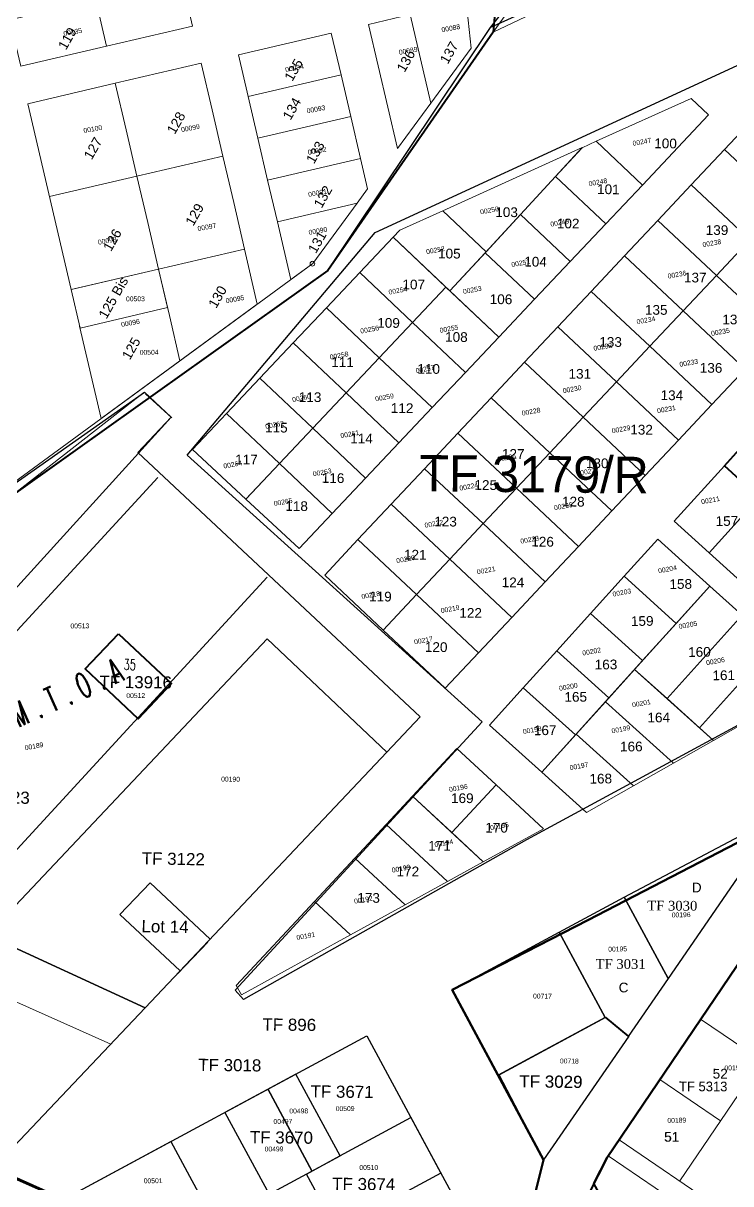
# Model space of a CAD drawing. Header units: metres. Extents: x 251686 to 255059, y 1627526 to 1631912.
# Drawn here: x 253176 to 253321.8, y 1629820.9 to 1630060 of the extents above; entities that cross this region are included whole.
import ezdxf
from ezdxf.enums import TextEntityAlignment as Align

# ---------------------------------------------------------------- set-up
doc = ezdxf.new("R2010")
doc.units = ezdxf.units.M
doc.header["$MEASUREMENT"] = 0
for name, color, linetype, lineweight in [('11', 7, 'Continuous', 0), ('ASSIETTE IMMAT', 7, 'Continuous', 0), ('Numero_TF', 7, 'Continuous', 0), ('Numéro_TF', 7, 'Continuous', 0)]:
    doc.layers.add(name, color=color, linetype=linetype, lineweight=lineweight)
for name, color, linetype in [('historique_numero_parcelle', 7, 'Continuous'), ('limites_parcelles', 7, 'Continuous'), ('limites_sections', 7, 'Continuous'), ('limites_tf', 7, 'Continuous'), ('numero_lot', 7, 'Continuous'), ('numero_parcelle', 7, 'Continuous'), ('toponymie', 7, 'Continuous')]:
    doc.layers.add(name, color=color, linetype=linetype)
doc.styles.get("Standard").update_dxf_attribs({"font": 'txt.shx'})
doc.styles.add('Style-Arial', font='arial.ttf')
doc.styles.add('Style-FANCY', font='times.ttf')
doc.styles.add('Style-ITALICS', font='ITALICS.shx')
doc.styles.add('Style-STANDARD', font='STANDARD.shx')
doc.styles.add('Style-txt', font='txt.shx')
doc.styles.add('Styledgn000', font='dgn000.shx')
doc.styles.add('Styledgn002', font='dgn002.shx')

msp = doc.modelspace()

# ---------------------------------------------------------------- linework, layer by layer
at = {"layer": '11', "color": 5, "linetype": 'Continuous', "lineweight": 13}
msp.add_circle((253235.620547, 1630010.455543), 0.4911520775107352, dxfattribs=at)
at = {"layer": 'ASSIETTE IMMAT', "color": 2, "linetype": 'Continuous', "lineweight": 40}
msp.add_polyline3d([(253338.304982, 1630212.02092, 0.556061), (253281.716049, 1630158.445014, 0.754712), (253272.825884, 1630058.162576, 1.321799), (253238.773127, 1630009.063863, 1.539682), (253173.608723, 1629962.604017, 1.679567), (253084.705592, 1629865.608947, 2.066469), (253052.295758, 1629847.292297, 2.108097), (253034.121912, 1629832.139257, 2.159918), (253017.239594, 1629997.641186, 1.160524), (253130.3778, 1629983.16094, 1.472659), (253107.126834, 1630079.575336, 0.863457), (253106.111783, 1630094.938639, 0.771796), (253095.888219, 1630135.180783, 0.516479), (253051.328657, 1630189.868554, 0.107802), (253064.47615, 1630192.480191, 0.119025)], dxfattribs=at)
at = {"layer": 'limites_parcelles', "color": 7, "linetype": 'Continuous', "lineweight": 0}
for p, q in [((253267.273509, 1630064.430686), (253268.34979, 1630054.849361)), ((253220.378114, 1630053.505569), (253239.510394, 1630057.969606)), ((253239.510394, 1630057.969606), (253241.520896, 1630049.355592)), ((253222.377941, 1630044.897622), (253220.378114, 1630053.505569)), ((253195.021598, 1630047.607687), (253212.716954, 1630051.730292)), ((253212.716954, 1630051.730292), (253214.945939, 1630042.158814)), ((253177.003442, 1630043.409878), (253195.021598, 1630047.607687)), ((253195.021598, 1630047.607687), (253197.250583, 1630038.03621)), ((253222.377941, 1630044.897622), (253241.520896, 1630049.355592)), ((253241.520896, 1630049.355592), (253243.520723, 1630040.747644)), ((253224.388444, 1630036.283607), (253222.377941, 1630044.897622)), ((253185.915447, 1630005.140867), (253177.003442, 1630043.409878)), ((253214.945939, 1630042.158814), (253217.180991, 1630032.598012)), ((253243.520723, 1630040.747644), (253224.388444, 1630036.283607)), ((253199.485635, 1630028.475407), (253197.250583, 1630038.03621)), ((253217.180991, 1630032.598012), (253199.485635, 1630028.475407)), ((253217.180991, 1630032.598012), (253219.409976, 1630023.026535)), ((253181.459525, 1630024.275025), (253199.485635, 1630028.475407)), ((253201.703945, 1630018.909997), (253199.485635, 1630028.475407)), ((253219.409976, 1630023.026535), (253221.628286, 1630013.461125)), ((253203.93293, 1630009.33852), (253201.703945, 1630018.909997)), ((253221.628286, 1630013.461125), (253203.93293, 1630009.33852)), ((253221.628286, 1630013.461125), (253224.269509, 1630002.130011)), ((253235.690934, 1630010.496408), (253172.277123, 1629964.029041)), ((253186.237574, 1630005.215916), (253203.93293, 1630009.33852)), ((253206.161915, 1629999.767043), (253203.93293, 1630009.33852)), ((253224.269509, 1630002.130011), (253208.338526, 1629990.451309)), ((253208.338526, 1629990.451309), (253206.161915, 1629999.767043)), ((253192.100161, 1629978.555075, 1e-06), (253187.677273, 1629997.575972, 1e-06)), ((253208.338526, 1629990.451309), (253192.390801, 1629978.767998)), ((253206.675873, 1629978.698332), (253201.20664, 1629983.652689)), ((253201.215567, 1629983.643936), (253206.497525, 1629978.853758)), ((253206.496475, 1629978.860624), (253127.886436, 1629892.200265)), ((253130.553653, 1629886.842138), (253203.810781, 1629966.401656)), ((253226.323021, 1629945.861268), (253159.967573, 1629873.79749)), ((253351.245505, 1629907.567313), (253296.362167, 1629826.354781)), ((253296.372167, 1629826.354745), (253347.873478, 1629902.576446)), ((253102.688868, 1629890.3186), (253194.123457, 1629849.715469)), ((253214.069077, 1629870.681406), (253207.841423, 1629864.192306)), ((253336.522301, 1629858.751111), (253311.277793, 1629821.51194)), ((253315.582111, 1629854.855629), (253328.112491, 1629846.345369)), ((253307.155291, 1629842.446949), (253319.695645, 1629833.929653)), ((253298.818243, 1629829.974944), (253323.656552, 1629813.107228)), ((253296.352167, 1629826.354817), (253298.071319, 1629828.888632)), ((253296.362167, 1629826.354781), (253239.806202, 1629716.698098)), ((253293.602848, 1629821.004701), (253296.372167, 1629826.354745)), ((253296.54336, 1629826.68513), (253342.052198, 1629795.789752)), ((253343.584338, 1629729.853795), (253293.602848, 1629821.004701))]:
    msp.add_line(p, q, dxfattribs=at)
at = {"layer": 'limites_parcelles', "color": 7, "linetype": 'Continuous', "lineweight": 0, "elevation": 1e-06, "flags": 128}
msp.add_lwpolyline([(253298.070505, 1630074.338441), (253276.831672, 1630074.508682), (253276.145328, 1630062.721394), (253272.828544, 1630058.154865), (253298.038106, 1630070.137472), (253298.070505, 1630074.338441)], close=True, dxfattribs=at)
at = {"layer": 'limites_parcelles', "color": 7, "linetype": 'Continuous', "lineweight": 0, "flags": 128}
for points in [[(253208.717299, 1630068.946187), (253210.935609, 1630059.380777), (253193.240253, 1630055.258172), (253191.011269, 1630064.829649)], [(253193.240253, 1630055.258172), (253175.544897, 1630051.135567), (253173.315913, 1630060.707045), (253191.011269, 1630064.829649)], [(253255.768826, 1630061.750779), (253260.017529, 1630043.531802), (253253.118662, 1630034.176785), (253247.160879, 1630059.750951), (253255.768826, 1630061.750779)], [(253268.346505, 1630054.856325), (253260.017529, 1630043.531802)], [(253243.520723, 1630040.747644), (253245.531226, 1630032.133629), (253226.388271, 1630027.67566), (253224.388444, 1630036.283607)], [(253245.531226, 1630032.133629), (253246.989569, 1630025.853099), (253244.813954, 1630022.894962), (253228.398774, 1630019.061645), (253226.388271, 1630027.67566)], [(253244.813954, 1630022.894962), (253235.690934, 1630010.496408), (253231.164635, 1630007.179493), (253228.398774, 1630019.061645)]]:
    msp.add_lwpolyline(points, dxfattribs=at)
for points in [[(253294.077443, 1630035.663531), (253291.184585, 1630034.354006), (253285.722744, 1630028.439237), (253296.061272, 1630018.671255), (253303.607304, 1630026.659844), (253294.077443, 1630035.663531)], [(253262.462909, 1630021.364936), (253271.398278, 1630012.923731), (253263.942324, 1630004.847221), (253252.237669, 1630015.906011), (253253.620393, 1630017.368218), (253262.462909, 1630021.364936)], [(253221.965655, 1629962.050573), (253228.824322, 1629969.310561), (253239.716306, 1629959.020063), (253232.859638, 1629951.761076), (253221.892722, 1629961.97351), (253221.965655, 1629962.050573)]]:
    msp.add_lwpolyline(points, close=True, dxfattribs=at)
at = {"layer": 'limites_parcelles', "color": 7, "linetype": 'Continuous', "lineweight": 0, "extrusion": (0.2721658052046496, -0.2759108878029878, 0.9218454081184502), "elevation": -380817.680723, "flags": 128}
msp.add_lwpolyline([(1324929.55235, 905813.367518), (1324895.0981, 905817.7016), (1324807.51826, 905813.367518)], dxfattribs=at)
at = {"layer": 'limites_parcelles', "color": 7, "linetype": 'Continuous', "lineweight": 0}
for points in [[(253313.635732, 1630044.507602), (253317.245709, 1630041.097751), (253303.607304, 1630026.659844), (253294.077443, 1630035.663531)], [(253327.388555, 1630041.279602), (253339.433437, 1630029.960109), (253332.569809, 1630022.655117), (253320.523927, 1630033.974609)], [(253291.185583, 1630034.356007), (253262.462909, 1630021.364936), (253271.398278, 1630012.923731)], [(253320.523927, 1630033.974609), (253332.569809, 1630022.655117), (253325.705182, 1630015.350123), (253313.6593, 1630026.668616)], [(253285.722744, 1630028.439237), (253296.061272, 1630018.671255), (253288.715057, 1630010.892842), (253278.464602, 1630020.5779)], [(253313.6593, 1630026.668616), (253325.705182, 1630015.350123), (253318.840554, 1630008.04513), (253306.795671, 1630019.364623)], [(253278.464602, 1630020.5779), (253288.715057, 1630010.892842), (253281.367842, 1630003.115427), (253271.20646, 1630012.715563)], [(253306.795671, 1630019.364623), (253318.840554, 1630008.04513), (253311.975926, 1630000.740137), (253299.930043, 1630012.059629)], [(253252.237669, 1630015.906011), (253263.123648, 1630005.621507), (253256.263982, 1629998.359518), (253245.373999, 1630008.649019)], [(253325.705182, 1630015.350123), (253338.466652, 1630003.357255), (253331.602024, 1629996.052262), (253318.840554, 1630008.04513)], [(253271.20646, 1630012.715563), (253281.367842, 1630003.115427), (253274.014632, 1629995.331007), (253263.942324, 1630004.847221)], [(253299.930043, 1630012.059629), (253311.975926, 1630000.740137), (253305.114296, 1629993.438146), (253293.069413, 1630004.757639)], [(253203.933323, 1630009.336831), (253205.781423, 1630001.400915), (253187.763546, 1629997.204951), (253185.915447, 1630005.140867)], [(253245.373999, 1630008.649019), (253256.263982, 1629998.359518), (253249.404317, 1629991.097529), (253238.51033, 1630001.391026)], [(253318.840554, 1630008.04513), (253331.602024, 1629996.052262), (253324.737397, 1629988.747269), (253311.975926, 1630000.740137)], [(253263.123648, 1630005.621507), (253256.263982, 1629998.359518), (253267.155967, 1629988.069019), (253274.014632, 1629995.331007)], [(253293.069413, 1630004.757639), (253305.114296, 1629993.438146), (253298.243674, 1629986.126148), (253286.197791, 1629997.44564)], [(253238.51033, 1630001.391026), (253249.404317, 1629991.097529), (253242.543652, 1629983.835539), (253231.645662, 1629994.132033)], [(253311.975926, 1630000.740137), (253324.737397, 1629988.747269), (253317.876766, 1629981.445279), (253305.114296, 1629993.438146)], [(253256.263982, 1629998.359518), (253267.155967, 1629988.069019), (253260.296301, 1629980.80703), (253249.404317, 1629991.097529)], [(253286.197791, 1629997.44564), (253298.243674, 1629986.126148), (253291.378047, 1629978.820153), (253279.333164, 1629990.139647)], [(253231.645662, 1629994.132033), (253242.543652, 1629983.835539), (253235.683986, 1629976.57355), (253224.780993, 1629986.87404)], [(253305.114296, 1629993.438146), (253317.875766, 1629981.445278), (253311.005145, 1629974.13328), (253298.243674, 1629986.126148)], [(253249.404317, 1629991.097529), (253260.296301, 1629980.80703), (253253.435636, 1629973.54504), (253242.543652, 1629983.835539)], [(253279.333164, 1629990.139647), (253291.378047, 1629978.820153), (253284.514419, 1629971.515161), (253272.468536, 1629982.834653)], [(253235.683986, 1629976.57355), (253228.824322, 1629969.310561), (253217.916324, 1629979.616046), (253224.780993, 1629986.87404)], [(253298.243674, 1629986.126148), (253311.005145, 1629974.13328), (253304.140518, 1629966.827286), (253291.378047, 1629978.820153)], [(253242.543652, 1629983.835539), (253235.683986, 1629976.57355), (253246.575971, 1629966.283051), (253253.435636, 1629973.54504)], [(253272.468536, 1629982.835653), (253284.514419, 1629971.515161), (253277.649791, 1629964.210168), (253265.603909, 1629975.52966)], [(253217.916324, 1629979.616046), (253228.824322, 1629969.310561), (253221.892722, 1629961.97351), (253210.90679, 1629972.203926)], [(253291.378047, 1629978.820153), (253304.140518, 1629966.827286), (253297.275889, 1629959.523293), (253284.514419, 1629971.515161)], [(253235.683986, 1629976.57355), (253246.575971, 1629966.283051), (253239.716306, 1629959.020063), (253228.824322, 1629969.310561)], [(253265.603909, 1629975.52966), (253277.649791, 1629964.210168), (253270.785164, 1629956.905174), (253258.73928, 1629968.225667)], [(253327.27421, 1629976.357478), (253338.195882, 1629966.425005), (253331.399436, 1629958.911071), (253320.476763, 1629968.844543)], [(253284.514419, 1629971.515161), (253297.275889, 1629959.523293), (253290.411261, 1629952.2183), (253277.649791, 1629964.210168)], [(253258.73928, 1629968.225667), (253270.785164, 1629956.905174), (253263.920537, 1629949.599181), (253251.874653, 1629960.919673)], [(253320.476763, 1629968.844543), (253327.662468, 1629962.310811), (253317.340422, 1629950.899799), (253310.150719, 1629957.431528)], [(253277.649791, 1629964.210168), (253290.411261, 1629952.2183), (253283.546633, 1629944.913306), (253270.785164, 1629956.905174)], [(253317.340422, 1629950.899799), (253327.662468, 1629962.310811), (253334.848173, 1629955.776079), (253324.528123, 1629944.370069)], [(253251.874653, 1629960.919673), (253263.920537, 1629949.599181), (253257.055908, 1629942.295188), (253245.010025, 1629953.61468)], [(253270.785164, 1629956.905174), (253283.546633, 1629944.913306), (253276.682006, 1629937.607313), (253263.920537, 1629949.599181)], [(253245.010025, 1629953.61468), (253257.055908, 1629942.295188), (253250.195278, 1629934.993198), (253238.149394, 1629946.31369)], [(253306.794945, 1629953.733598), (253317.514412, 1629944.035948), (253310.571108, 1629936.359886), (253299.858639, 1629946.059542)], [(253263.920537, 1629949.599181), (253276.682006, 1629937.607313), (253269.817379, 1629930.30232), (253257.055908, 1629942.295188)], [(253299.858639, 1629946.059542), (253310.571108, 1629936.359886), (253303.636788, 1629928.701832), (253292.92532, 1629938.401488)], [(253257.055908, 1629942.295188), (253269.817379, 1629930.30232), (253262.956748, 1629923.00033), (253250.195278, 1629934.993198)], [(253317.514412, 1629944.035948), (253324.145648, 1629938.038733), (253308.666631, 1629920.863218), (253302.001372, 1629926.886404)], [(253292.92532, 1629938.401488), (253303.636788, 1629928.701832), (253296.712472, 1629921.039787), (253285.991, 1629930.743434)], [(253324.145648, 1629938.038733), (253330.80791, 1629932.011545), (253315.331889, 1629914.840033), (253308.666631, 1629920.863218)], [(253285.992001, 1629930.742435), (253296.712472, 1629921.039787), (253289.781156, 1629913.377735), (253279.059682, 1629923.083382)], [(253330.80791, 1629932.011545), (253339.376677, 1629924.261019), (253318.211161, 1629912.238544), (253315.331889, 1629914.840033)], [(253302.001372, 1629926.886404), (253318.211161, 1629912.238544), (253309.981236, 1629907.564361), (253295.976183, 1629920.225144)], [(253279.059682, 1629923.083382), (253289.781156, 1629913.377735), (253282.847841, 1629905.713682), (253272.126363, 1629915.424329)], [(253295.976183, 1629920.225144), (253309.981236, 1629907.564361), (253301.752312, 1629902.890178), (253289.948993, 1629913.563881)], [(253289.948993, 1629913.563881), (253301.752312, 1629902.890178), (253292.058113, 1629897.384716), (253282.850839, 1629905.716684)], [(253265.390551, 1629910.622449), (253273.479121, 1629903.097505), (253264.339688, 1629893.276525), (253256.250117, 1629900.802469)], [(253273.477122, 1629903.095503), (253283.196015, 1629894.055981), (253270.818951, 1629887.248177), (253264.338688, 1629893.276525)], [(253256.250117, 1629900.802469), (253270.818951, 1629887.248177), (253263.429495, 1629883.183727), (253250.784224, 1629894.947697)], [(253250.793231, 1629894.939705), (253263.429496, 1629883.182727), (253254.719673, 1629878.392125), (253244.361259, 1629888.029089)], [(253244.361259, 1629888.029089), (253254.719673, 1629878.392125), (253243.460073, 1629872.199297), (253236.046052, 1629879.095829)], [(253236.046052, 1629879.095829), (253243.460074, 1629872.198297), (253220.994848, 1629859.841687), (253219.944143, 1629861.795771)]]:
    msp.add_3dface(points, dxfattribs=at)
at = {"layer": 'limites_sections', "color": 112, "linetype": 'Continuous', "lineweight": 40, "flags": 128}
msp.add_lwpolyline([(253271.082561, 1630189.80614), (253278.664905, 1630062.128606), (253370.894891, 1630071.745612), (253349.874626, 1629905.007271), (253292.368569, 1629875.259507), (253264.420561, 1629860.905626), (253283.218148, 1629825.843437), (253276.081556, 1629797.159611), (253264.682639, 1629775.428157), (253237.804257, 1629775.925126), (253235.595435, 1629794.865847), (253170.148154, 1629824.108553), (253140.065621, 1629837.233099), (253052.3, 1629847.28), (252785.968318, 1629991.31478), (252450.61003, 1630145.344805), (252531.297233, 1630284.326266), (252789.440449, 1630429.782946), (252981.389636, 1630375.006406), (253177.316609, 1630501.61916), (253238.792095, 1630544.179111), (253271.082561, 1630189.80614)], close=True, dxfattribs=at)
for points in [[(253325.488232, 1629598.583625), (253296.433833, 1629591.041829), (253239.423108, 1629594.892945), (253258.480288, 1629694.077819), (253239.849412, 1629709.108544), (253235.595435, 1629794.865847), (253237.804257, 1629775.925126), (253237.804257, 1629775.925126), (253264.682639, 1629775.428157), (253276.081556, 1629797.159611), (253283.218148, 1629825.843437), (253264.420561, 1629860.905626), (253292.368569, 1629875.259507), (253349.874626, 1629905.007271)], [(253348.989473, 1629069.997092), (252794.477866, 1629392.616183), (252916.992415, 1629556.866458), (252919.318325, 1629642.675214), (253000.111276, 1629763.48946), (253052.3, 1629847.28), (253052.3, 1629847.28), (253140.065621, 1629837.233099), (253140.065621, 1629837.233099), (253235.595435, 1629794.865847), (253239.849412, 1629709.108544), (253258.480288, 1629694.077819), (253239.423108, 1629594.892945), (253296.433833, 1629591.041829), (253325.488232, 1629598.583625)]]:
    msp.add_lwpolyline(points, dxfattribs=at)
at = {"layer": 'limites_tf', "color": 5, "linetype": 'Continuous', "lineweight": 30}
for p, q in [((253238.776226, 1630009.054882), (253272.339917, 1630059.131794, 1e-06)), ((253173.612102, 1629962.594219), (253238.776226, 1630009.054882)), ((253195.979504, 1629876.39545), (253202.178183, 1629882.900692)), ((253202.178183, 1629882.900692), (253214.557107, 1629871.310013)), ((253208.378111, 1629864.774562), (253195.979504, 1629876.39545)), ((253274.071869, 1629843.380486), (253296.077771, 1629855.24997)), ((253296.077771, 1629855.24997), (253300.807169, 1629851.360073)), ((253300.807169, 1629851.360073), (253283.218148, 1629825.843437)), ((253283.218148, 1629825.843437), (253274.071869, 1629843.380486))]:
    msp.add_line(p, q, dxfattribs=at)
at = {"layer": 'limites_tf', "color": 5, "linetype": 'Continuous', "lineweight": 40}
for p, q in [((253351.245505, 1629907.567313), (253296.362167, 1629826.354781)), ((253296.372167, 1629826.354745), (253347.873478, 1629902.576446)), ((253296.362167, 1629826.354781), (253239.806202, 1629716.698098)), ((253293.602848, 1629821.004701), (253296.372167, 1629826.354745)), ((253343.584338, 1629729.853795), (253293.602848, 1629821.004701))]:
    msp.add_line(p, q, dxfattribs=at)
at = {"layer": 'limites_tf', "color": 5, "linetype": 'Continuous', "lineweight": 30, "elevation": 1e-06, "flags": 128}
msp.add_lwpolyline([(253548.016539, 1630236.325605), (253564.532354, 1630191.099612), (253272.339917, 1630059.131794), (253275.887626, 1630063.654776), (253281.717567, 1630158.440612), (253316.436819, 1630191.875884), (253332.171432, 1630206.5114), (253337.580721, 1630195.943993), (253395.310345, 1630207.028158), (253414.974952, 1630206.411548), (253417.55458, 1630207.314499), (253487.823971, 1630231.637666), (253546.976117, 1630239.14669), (253548.016539, 1630236.325605)], close=True, dxfattribs=at)
at = {"layer": 'limites_tf', "color": 5, "linetype": 'Continuous', "lineweight": 30, "flags": 128}
for points in [[(253279.700547, 1629891.813306), (253221.405171, 1629858.895054), (253219.697856, 1629860.83999), (253270.610229, 1629916.053647), (253209.830254, 1629971.036818), (253248.555225, 1630016.88203), (253356.895815, 1630066.958405)], [(253356.895815, 1630066.958405), (253364.936224, 1630059.870694), (253349.061237, 1629931.920399), (253338.151387, 1629923.424538), (253279.700547, 1629891.813306)]]:
    msp.add_lwpolyline(points, dxfattribs=at)
for points in [[(253201.050354, 1629984.01812), (253206.496475, 1629978.860624), (253199.629743, 1629971.592357), (253257.830599, 1629917.107954), (253250.963868, 1629909.839688), (253226.307801, 1629933.189987), (253168.623213, 1629872.132591), (253201.187931, 1629857.179676), (253171.668439, 1629825.989864), (253084.70975, 1629865.596892), (253168.306962, 1629961.020818), (253201.050354, 1629984.01812)], [(253299.872517, 1629879.944256), (253308.887522, 1629863.238632), (253300.65149, 1629851.284491), (253295.922093, 1629855.174388), (253286.426463, 1629872.77511), (253299.872517, 1629879.944256)], [(253246.819838, 1629851.409997), (253276.081556, 1629797.159611), (253264.682639, 1629775.428157), (253237.804257, 1629775.925126), (253235.595435, 1629794.865847), (253184.94575, 1629818.028139), (253246.819838, 1629851.409997)], [(253255.906895, 1629834.55711), (253262.087106, 1629823.121557), (253240.573802, 1629811.496911), (253234.383592, 1629822.93257), (253241.303236, 1629826.670086), (253255.906895, 1629834.55711)]]:
    msp.add_lwpolyline(points, close=True, dxfattribs=at)
at = {"layer": 'limites_tf', "color": 5, "linetype": 'Continuous', "lineweight": 40, "flags": 128}
msp.add_lwpolyline([(253327.27421, 1629976.357478), (253334.806507, 1629969.507397), (253338.195639, 1629966.424737), (253331.400089, 1629958.911792), (253327.662468, 1629962.310811), (253320.476763, 1629968.844543), (253327.27421, 1629976.357478)], close=True, dxfattribs=at)
at = {"layer": 'limites_tf', "color": 3, "linetype": 'Continuous', "flags": 128}
for points in [[(253226.411841, 1629840.460255), (253235.515267, 1629823.603694)], [(253226.421979, 1629840.389675), (253235.525405, 1629823.533114)]]:
    msp.add_lwpolyline(points, dxfattribs=at)
at = {"layer": 'limites_tf', "color": 5, "linetype": 'Continuous', "lineweight": 30}
for points in [[(253226.307801, 1629933.189987), (253250.963868, 1629909.839688), (253201.187931, 1629857.179676), (253168.623213, 1629872.132591)], [(253332.193949, 1629897.045665), (253308.887522, 1629863.238632), (253299.872517, 1629879.944256)], [(253286.426463, 1629872.77511), (253295.922093, 1629855.174388), (253273.91619, 1629843.304904), (253264.420561, 1629860.905626)], [(253232.209705, 1629843.516542), (253217.597336, 1629835.608832), (253226.724938, 1629818.7753), (253241.327307, 1629826.683101)], [(253206.438844, 1629829.632995), (253215.542374, 1629812.786434), (253207.797943, 1629808.597557), (253184.94575, 1629818.028139)]]:
    msp.add_3dface(points, dxfattribs=at)
at = {"layer": 'limites_tf', "color": 5, "linetype": 'Continuous', "lineweight": 40}
msp.add_3dface([(253195.647162, 1629934.242133, -1e-06), (253206.600031, 1629923.986508, -1e-06), (253199.7333, 1629916.718242, -1e-06), (253188.78043, 1629926.973867, -1e-06)], dxfattribs=at)

# ---------------------------------------------------------------- texts
at = {"layer": 'historique_numero_parcelle', "color": 7, "lineweight": 0, "style": 'Style-Arial'}
for s, p in [('00096', (253196.132308, 1629998.388614)), ('00189', (253176.27465, 1629911.194496))]:
    msp.add_text(s, height=1, rotation=10.56223, dxfattribs=at).set_placement(p, align=Align.TOP_LEFT)
at = {"layer": 'historique_numero_parcelle', "color": 7, "lineweight": 13, "style": 'Style-Arial'}
msp.add_text('00497', height=1, rotation=0.43413, dxfattribs=at).set_placement((253227.598026, 1629834.258105, -1.032), align=Align.TOP_LEFT)
at = {"layer": 'limites_parcelles', "color": 7, "linetype": 'Continuous', "lineweight": 0, "style": 'Style-STANDARD', "width": 0.587766}
msp.add_text('cooperative  M . T . O . A', height=5.077401, rotation=24.119316, dxfattribs=at).set_placement((253152.670132, 1629904.834771))
at = {"layer": 'numero_lot', "color": 7, "linetype": 'Continuous', "lineweight": 0, "style": 'Style-Arial'}
for s, p in [('119', (253183.110796, 1630055.305235)), ('136', (253252.852576, 1630050.697002)), ('137', (253261.764037, 1630052.402678)), ('135', (253229.728397, 1630048.826903)), ('134', (253229.367054, 1630040.849414)), ('128', (253205.528478, 1630037.933861)), ('127', (253188.409996, 1630032.690951)), ('133', (253234.203792, 1630031.859048)), ('132', (253235.776504, 1630022.722698)), ('129', (253209.334901, 1630019.05309)), ('126', (253192.39141, 1630013.806592)), ('131', (253234.58947, 1630013.388731)), ('125 Bis', (253191.44763, 1629999.899725)), ('130', (253214.053781, 1630002.099314)), ('125', (253196.269062, 1629991.467312))]:
    msp.add_text(s, height=2, rotation=60.38774, dxfattribs=at).set_placement(p, align=Align.TOP_LEFT)
at = {"layer": 'numero_lot', "color": 7, "linetype": 'Continuous', "lineweight": 0, "char_height": 2, "attachment_point": 1}
for s, insert, rotation, line_spacing_factor, style in [('\\fArial|b0|i0|c00|p39;100', (253306.043754, 1630036.252391), 359.42347992085195, 0.6, 'Styledgn000'), ('\\fArial|b0|i0|c00|p39;101', (253294.269434, 1630026.805184), 359.42347992085195, 0.6, 'Styledgn000'), ('\\fArial|b0|i0|c00|p39;103', (253273.300359, 1630022.090017), 359.42347992085195, 0.6, 'Styledgn000'), ('\\fArial|b0|i0|c00|p39;102', (253285.985845, 1630019.758676), 359.42347992085195, 0.6, 'Styledgn000'), ('\\fArial|b0|i0|c00|p39;139', (253316.641501, 1630018.394632), 359.57199650403726, 0.6, 'Styledgn000'), ('\\fArial|b0|i0|c00|p39;105', (253261.505346, 1630013.560517), 359.42347992085195, 0.6, 'Styledgn000'), ('\\fArial|b0|i0|c00|p39;104', (253279.265284, 1630011.881294), 359.42347992085195, 0.6, 'Styledgn000'), ('\\fArial|b0|i0|c00|p39;107', (253254.172037, 1630007.184114), 359.42347992085195, 0.6, 'Styledgn000'), ('\\fArial|b0|i0|c00|p39;137', (253312.158929, 1630008.611776), 359.57199650403726, 0.6, 'Styledgn000'), ('\\fArial|b0|i0|c00|p39;106', (253272.148801, 1630004.155723), 359.42347992085195, 0.6, 'Styledgn000'), ('\\fArial|b0|i0|c00|p39;135', (253304.123541, 1630001.957763), 359.57199650403726, 0.6, 'Styledgn000'), ('\\fArial|b0|i0|c00|p39;109', (253248.988024, 1629999.28251), 359.42347992085195, 0.6, 'Styledgn000'), ('\\fArial|b0|i0|c00|p39;138', (253320.070426, 1629999.980677), 359.57199650403726, 0.6, 'Styledgn000'), ('\\fArial|b0|i0|c00|p39;108', (253262.963446, 1629996.375782), 359.42347992085195, 0.6, 'Styledgn000'), ('\\fArial|b0|i0|c00|p39;133', (253294.724751, 1629995.348713), 359.57199650403726, 0.6, 'Styledgn000'), ('\\fArial|b0|i0|c00|p39;111', (253239.505354, 1629991.195469), 359.42347992085195, 0.6, 'Styledgn000'), ('\\fArial|b0|i0|c00|p39;110', (253257.248393, 1629989.800888), 359.42347992085195, 0.6, 'Styledgn000'), ('\\fArial|b0|i0|c00|p39;136', (253315.416304, 1629990.010552), 359.57199650403726, 0.6, 'Styledgn000'), ('\\fArial|b0|i0|c00|p39;131', (253288.382303, 1629988.787061), 359.57199650403726, 0.6, 'Styledgn000'), ('\\fArial|b0|i0|c00|p39;113', (253232.821691, 1629983.997775), 359.42347992085195, 0.6, 'Styledgn000'), ('\\fArial|b0|i0|c00|p39;134', (253307.346364, 1629984.369782), 359.57199650403726, 0.6, 'Styledgn000'), ('\\fArial|b0|i0|c00|p39;112', (253251.778162, 1629981.734907), 359.42347992085195, 0.6, 'Styledgn000'), ('\\fArial|b0|i0|c00|p39;115', (253225.880685, 1629977.720513), 359.42347992085195, 0.6, 'Styledgn000'), ('\\fArial|b0|i0|c00|p39;114', (253243.419163, 1629975.477096), 359.42347992085195, 0.6, 'Styledgn000'), ('\\fArial|b0|i0|c00|p39;132', (253301.10519, 1629977.28296), 359.57199650403726, 0.6, 'Styledgn000'), ('\\fArial|b0|i0|c00|p39;117', (253219.716589, 1629971.13413), 359.42347992085195, 0.6, 'Styledgn000'), ('\\fArial|b0|i0|c00|p39;127', (253274.661104, 1629972.286726), 359.57199650403726, 0.6, 'Styledgn000'), ('\\fArial|b0|i0|c00|p39;130', (253291.960392, 1629970.367134), 359.57199650403726, 0.6, 'Styledgn000'), ('\\fArial|b0|i0|c00|p39;116', (253237.554039, 1629967.320616), 359.42347992085195, 0.6, 'Styledgn000'), ('\\fArial|b0|i0|c00|p39;125', (253269.004628, 1629965.878788), 359.57199650403726, 0.6, 'Styledgn000'), ('\\fArial|b0|i0|c00|p39;118', (253230.044923, 1629961.552139), 359.42347992085195, 0.6, 'Styledgn000'), ('\\fArial|b0|i0|c00|p39;128', (253287.042673, 1629962.458528), 359.57199650403726, 0.6, 'Styledgn000'), ('\\fArial|b0|i0|c00|p39;123', (253260.726514, 1629958.352717), 359.57199650403726, 0.6, 'Styledgn000'), ('\\fArial|b0|i0|c00|p39;157', (253318.659642, 1629958.424549), 0.6567388084277124, 0.6, 'Styledgn000'), ('\\fArial|b0|i0|c00|p39;126', (253280.713025, 1629954.206941), 359.57199650403726, 0.6, 'Styledgn000'), ('\\fArial|b0|i0|c00|p39;121', (253254.485093, 1629951.527179), 359.57199650403726, 0.6, 'Styledgn000'), ('\\fArial|b0|i0|c00|p39;124', (253274.615399, 1629945.828892), 359.57199650403726, 0.6, 'Styledgn000'), ('\\fArial|b0|i0|c00|p39;158', (253309.149936, 1629945.449245), 0.6567388084277124, 0.6, 'Styledgn000'), ('\\fArial|b0|i0|c00|p39;119', (253247.305172, 1629942.911014), 359.57199650403726, 0.6, 'Styledgn000'), ('\\fArial|b0|i0|c00|p39;122', (253265.890425, 1629939.542904), 359.57199650403726, 0.6, 'Styledgn000'), ('\\fArial|b0|i0|c00|p39;159', (253301.216698, 1629937.828394), 0.6567388084277124, 0.6, 'Styledgn000'), ('\\fArial|b0|i0|c00|p39;120', (253258.792849, 1629932.502863), 359.57199650403726, 0.6, 'Styledgn000'), ('\\fArial|b0|i0|c00|p39;160', (253313.001869, 1629931.456799), 0.6567388084277124, 0.6, 'Styledgn000'), ('\\fArial|b0|i0|c00|p39;163', (253293.75843, 1629928.862807), 0.6567388084277124, 0.6, 'Styledgn000'), ('\\fArial|b0|i0|c00|p39;161', (253318.009946, 1629926.654082), 0.6567388084277124, 0.6, 'Styledgn000'), ('\\fArial|b0|i0|c00|p39;165', (253287.520837, 1629922.202558), 0.6567388084277124, 0.6, 'Styledgn000'), ('\\fArial|b0|i0|c00|p39;164', (253304.617934, 1629917.956205), 0.6567388084277124, 0.6, 'Styledgn000'), ('\\fArial|b0|i0|c00|p39;167', (253281.228902, 1629915.325065), 0.6567388084277124, 0.6, 'Styledgn000'), ('\\fArial|b0|i0|c00|p39;166', (253298.969946, 1629911.970621), 0.6567388084277124, 0.6, 'Styledgn000'), ('\\fArial|b0|i0|c00|p39;168', (253292.676587, 1629905.363051), 0.6567388084277124, 0.6, 'Styledgn000'), ('\\fArial|b0|i0|c00|p39;169', (253264.166142, 1629901.361421), 359.8491974041387, 0.6, 'Styledgn000'), ('\\fArial|b0|i0|c00|p39;170', (253271.223667, 1629895.281668), 359.8491974041387, 0.6, 'Styledgn000'), ('\\fArial|b0|i0|c00|p39;171', (253259.475346, 1629891.547437), 359.8491974041387, 0.6, 'Styledgn000'), ('\\fArial|b0|i0|c00|p39;172', (253252.952266, 1629886.280654), 359.8491974041387, 0.6, 'Styledgn000'), ('\\fArial|b0|i0|c00|p39;D', (253313.780256, 1629882.961402), 359.7932762774739, 0.72, 'Style-FANCY'), ('\\fArial|b0|i0|c00|p39;173', (253244.872484, 1629880.826732), 359.8491974041387, 0.6, 'Styledgn000'), ('\\fArial|b0|i0|c00|p39;C', (253298.71668, 1629862.362291), 359.7932762774739, 0.72, 'Style-FANCY'), ('\\fArial|b0|i0|c00|p39;52', (253318.073676, 1629844.612573), 359.7932762774739, 0.6, 'Style-ITALICS'), ('\\fArial|b0|i0|c00|p39;52', (253318.075343, 1629844.612567), 359.7932762774739, 0.6, 'Style-ITALICS'), ('\\fArial|b0|i0|c00|p39;52', (253318.075343, 1629844.612567), 359.7932762774739, 0.6, 'Style-ITALICS'), ('\\fArial|b0|i0|c00|p39;52', (253318.075343, 1629844.612567), 359.7932762774739, 0.6, 'Style-ITALICS'), ('\\fArial|b0|i0|c00|p39;52', (253318.075343, 1629844.612567), 359.7932762774739, 0.6, 'Style-ITALICS'), ('\\fArial|b0|i0|c00|p39;51', (253308.062184, 1629831.603606), 359.7932762774739, 0.6, 'Style-ITALICS'), ('\\fArial|b0|i0|c00|p39;51', (253308.062184, 1629831.603606), 359.7932762774739, 0.6, 'Style-ITALICS'), ('\\fArial|b0|i0|c00|p39;51', (253308.062184, 1629831.603606), 359.7932762774739, 0.6, 'Style-ITALICS'), ('\\fArial|b0|i0|c00|p39;51', (253308.062184, 1629831.603606), 359.7932762774739, 0.6, 'Style-ITALICS'), ('\\fArial|b0|i0|c00|p39;51', (253308.115516, 1629831.603413), 359.7932762774739, 0.6, 'Style-ITALICS')]:
    msp.add_mtext(s, dxfattribs=dict(at, insert=insert, rotation=rotation, line_spacing_factor=line_spacing_factor, style=style))
at = {"layer": 'numero_parcelle', "color": 5, "lineweight": 0, "style": 'Style-Arial'}
for s, rotation, p in [('00135', 10.56223, (253184.243623, 1630058.317285)), ('00088', 10.56223, (253262.127182, 1630059.099674)), ('00089', 10.56223, (253253.345279, 1630054.460058)), ('00094', 10.56223, (253229.93679, 1630050.908063)), ('00093', 10.56223, (253234.3525, 1630042.405788)), ('00100', 10.56223, (253188.383126, 1630038.333667)), ('00099', 10.56223, (253208.496158, 1630038.531038)), ('00092', 10.56223, (253234.590131, 1630033.862514)), ('00091', 10.56223, (253234.675403, 1630025.172903)), ('00097', 10.56223, (253211.879904, 1630018.141692)), ('00098', 10.56223, (253191.35836, 1630015.333179)), ('00090', 10.56223, (253234.752148, 1630017.352254)), ('00095', 10.56223, (253217.669512, 1630003.279906)), ('00503', 0.43413, (253197.218867, 1630003.70156)), ('00504', 0.43413, (253200.044401, 1629992.690797)), ('00513', 0.43413, (253185.775454, 1629936.330338)), ('00512', 0.43413, (253197.282919, 1629921.972212)), ('00196', 1.13223, (253309.623072, 1629876.795834)), ('00195', 1.13223, (253296.543633, 1629869.755264)), ('00191', 1.13223, (253320.486631, 1629845.279539)), ('00509', 0.43413, (253240.409259, 1629836.901959)), ('00498', 0.43413, (253230.8616, 1629836.420615, -1.032)), ('00189', 1.13223, (253308.727446, 1629834.478098)), ('00499', 0.43413, (253225.773985, 1629828.587205, -1.032)), ('00510', 0.43413, (253245.288328, 1629824.769149)), ('00501', 0.43413, (253200.864955, 1629822.038391))]:
    msp.add_text(s, height=1, rotation=rotation, dxfattribs=at).set_placement(p, align=Align.TOP_LEFT)
at = {"layer": 'numero_parcelle', "color": 5, "linetype": 'Continuous', "lineweight": 0, "style": 'Style-Arial'}
for s, p in [('00247', (253301.497236, 1630035.709445)), ('00248', (253292.434012, 1630027.375779)), ('00250', (253270.090797, 1630021.583961)), ('00249', (253284.549239, 1630019.052071)), ('00252', (253258.964039, 1630013.380307)), ('00238', (253315.903795, 1630014.817801)), ('00251', (253276.517159, 1630010.727118)), ('00236', (253308.718847, 1630008.353637)), ('00254', (253251.226572, 1630005.057843)), ('00253', (253266.546427, 1630005.187294)), ('00234', (253302.316391, 1629998.947127)), ('00256', (253245.401595, 1629997.046436)), ('00255', (253261.752594, 1629997.1846)), ('00235', (253317.657603, 1629996.549079)), ('00258', (253239.112274, 1629991.685168)), ('00232', (253293.4394, 1629993.479737)), ('00233', (253311.145343, 1629990.174856)), ('00257', (253256.813946, 1629988.885786)), ('00230', (253287.115424, 1629984.747937)), ('00260', (253231.378544, 1629982.920392)), ('00259', (253248.466074, 1629983.064779)), ('00228', (253278.652189, 1629980.126603)), ('00231', (253306.536276, 1629980.620737)), ('00262', (253225.827001, 1629977.41791)), ('00261', (253241.311603, 1629975.484482)), ('00229', (253297.20273, 1629976.491835)), ('00226', (253273.623089, 1629970.639972)), ('00264', (253217.20445, 1629969.235415)), ('00263', (253235.632686, 1629967.621757)), ('00227', (253290.709692, 1629967.842863)), ('00224', (253265.818802, 1629964.68358)), ('00265', (253227.581919, 1629961.508364)), ('00225', (253285.298827, 1629960.635386)), ('00211', (253315.619031, 1629961.884887)), ('00222', (253258.643821, 1629957.039917)), ('00223', (253278.369964, 1629953.752107)), ('00220', (253252.812792, 1629949.744635)), ('00221', (253269.415917, 1629947.441506)), ('00204', (253306.752947, 1629947.654971)), ('00218', (253245.635676, 1629942.353721)), ('00203', (253297.365211, 1629942.857313)), ('00219', (253261.991259, 1629939.45871)), ('00205', (253310.974697, 1629936.189707)), ('00217', (253256.489812, 1629933.008771)), ('00202', (253291.133198, 1629930.713924)), ('00206', (253316.635874, 1629928.7177)), ('00200', (253286.333135, 1629923.448417)), ('00201', (253301.388277, 1629920.036881)), ('00198', (253278.895264, 1629914.538694)), ('00199', (253297.161244, 1629914.693039)), ('00197', (253288.53371, 1629907.100294)), ('00196', (253263.675076, 1629902.614253)), ('00195', (253272.138809, 1629894.723583)), ('00194', (253260.677572, 1629891.235435)), ('00193', (253251.882799, 1629886.000444)), ('00192', (253244.129136, 1629879.594666)), ('00191', (253232.259617, 1629872.121975))]:
    msp.add_text(s, height=1, rotation=10.48413, dxfattribs=at).set_placement(p, align=Align.TOP_LEFT)
at = {"layer": 'numero_parcelle', "color": 5, "linetype": 'Continuous', "lineweight": 40, "insert": (253216.827879, 1629904.797646), "char_height": 1, "attachment_point": 1, "rotation": 359.49000333557973, "line_spacing_factor": 0.6}
msp.add_mtext('\\fArial|b0|i0|c00|p39;00190', dxfattribs=at)
at = {"layer": 'numero_parcelle', "color": 5, "char_height": 1, "attachment_point": 1, "rotation": 359.4009042123425, "line_spacing_factor": 0.6, "style": 'Style-txt'}
for s, insert in [('\\fArial|b0|i0|c00|p39;00717', (253281.072839, 1629860.10328, -4042812.244973)), ('\\fArial|b0|i0|c00|p39;00718', (253286.609502, 1629846.73913, -4042812.244973))]:
    msp.add_mtext(s, dxfattribs=dict(at, insert=insert))
at = {"layer": 'numero_tf', "color": 4, "linetype": 'Continuous', "lineweight": 0, "style": 'Styledgn002'}
msp.add_text('TF 3179/R', height=7.482, rotation=359.518405, dxfattribs=at).set_placement((253281.271767, 1629967.112844), align=Align.MIDDLE_CENTER)
at = {"layer": 'numero_tf', "color": 4, "linetype": 'Continuous', "lineweight": 0, "style": 'Style-Arial'}
for s, rotation, p in [('TF 896', 359.48, (253225.342142, 1629855.007897)), ('TF 3018', 359.48, (253212.10861, 1629846.683453)), ('TF 3029', 359.48, (253278.255579, 1629843.2892)), ('TF 3029', 359.3981, (253278.280521, 1629843.296276)), ('TF 3671', 359.3981, (253235.247539, 1629841.217389)), ('TF 3670', 359.48, (253222.744716, 1629831.78911)), ('TF 3674', 359.3981, (253239.70084, 1629822.192866))]:
    msp.add_text(s, height=2.5, rotation=rotation, dxfattribs=at).set_placement(p, align=Align.TOP_LEFT)
at = {"layer": 'numero_tf', "color": 4, "linetype": 'Continuous', "lineweight": 0}
for s, insert, char_height, attachment_point, rotation, line_spacing_factor, style in [('TF 3123', (253164.416636, 1629901.813668), 2.5, 1, 359.47997646321346, 1.2, 'Style-Arial'), ('TF 3030', (253309.749907, 1629878.201219), 1.999998, 5, 359.7932762774739, 0.806439, 'Style-FANCY'), ('TF 3031', (253299.112142, 1629866.200961), 1.999998, 5, 359.7932762774739, 0.806439, 'Style-FANCY'), ('\\FFANCY;TF 5313', (253316.123211, 1629840.970702), 1.999998, 5, 359.7932762774739, 0.806439, 'Style-FANCY')]:
    msp.add_mtext(s, dxfattribs=dict(at, insert=insert, char_height=char_height, attachment_point=attachment_point, rotation=rotation, line_spacing_factor=line_spacing_factor, style=style))
at = {"layer": 'numero_tf', "color": 4, "linetype": 'Continuous', "lineweight": 0, "char_height": 2.5, "attachment_point": 1, "rotation": 358.9699951591806, "style": 'Style-Arial'}
for s, insert in [('TF 3122\\P', (253200.491404, 1629889.242404)), ('Lot 14\\P', (253200.433009, 1629875.261586))]:
    msp.add_mtext(s, dxfattribs=dict(at, insert=insert))
at = {"layer": 'Numéro_TF', "color": 4, "linetype": 'Continuous', "lineweight": 0, "style": 'Style-Arial'}
msp.add_text('TF 13916', height=2.5, rotation=359.3981, dxfattribs=at).set_placement((253191.761868, 1629925.590976, -1e-06), align=Align.TOP_LEFT)
at = {"layer": 'toponymie', "color": 4, "lineweight": 13, "style": 'Style-STANDARD', "width": 0.738817}
msp.add_text('35', height=2.199996, rotation=359.3981, dxfattribs=at).set_placement((253197.998861, 1629927.862792, -1e-06), align=Align.MIDDLE_CENTER)

doc.saveas('drawing.dxf')
